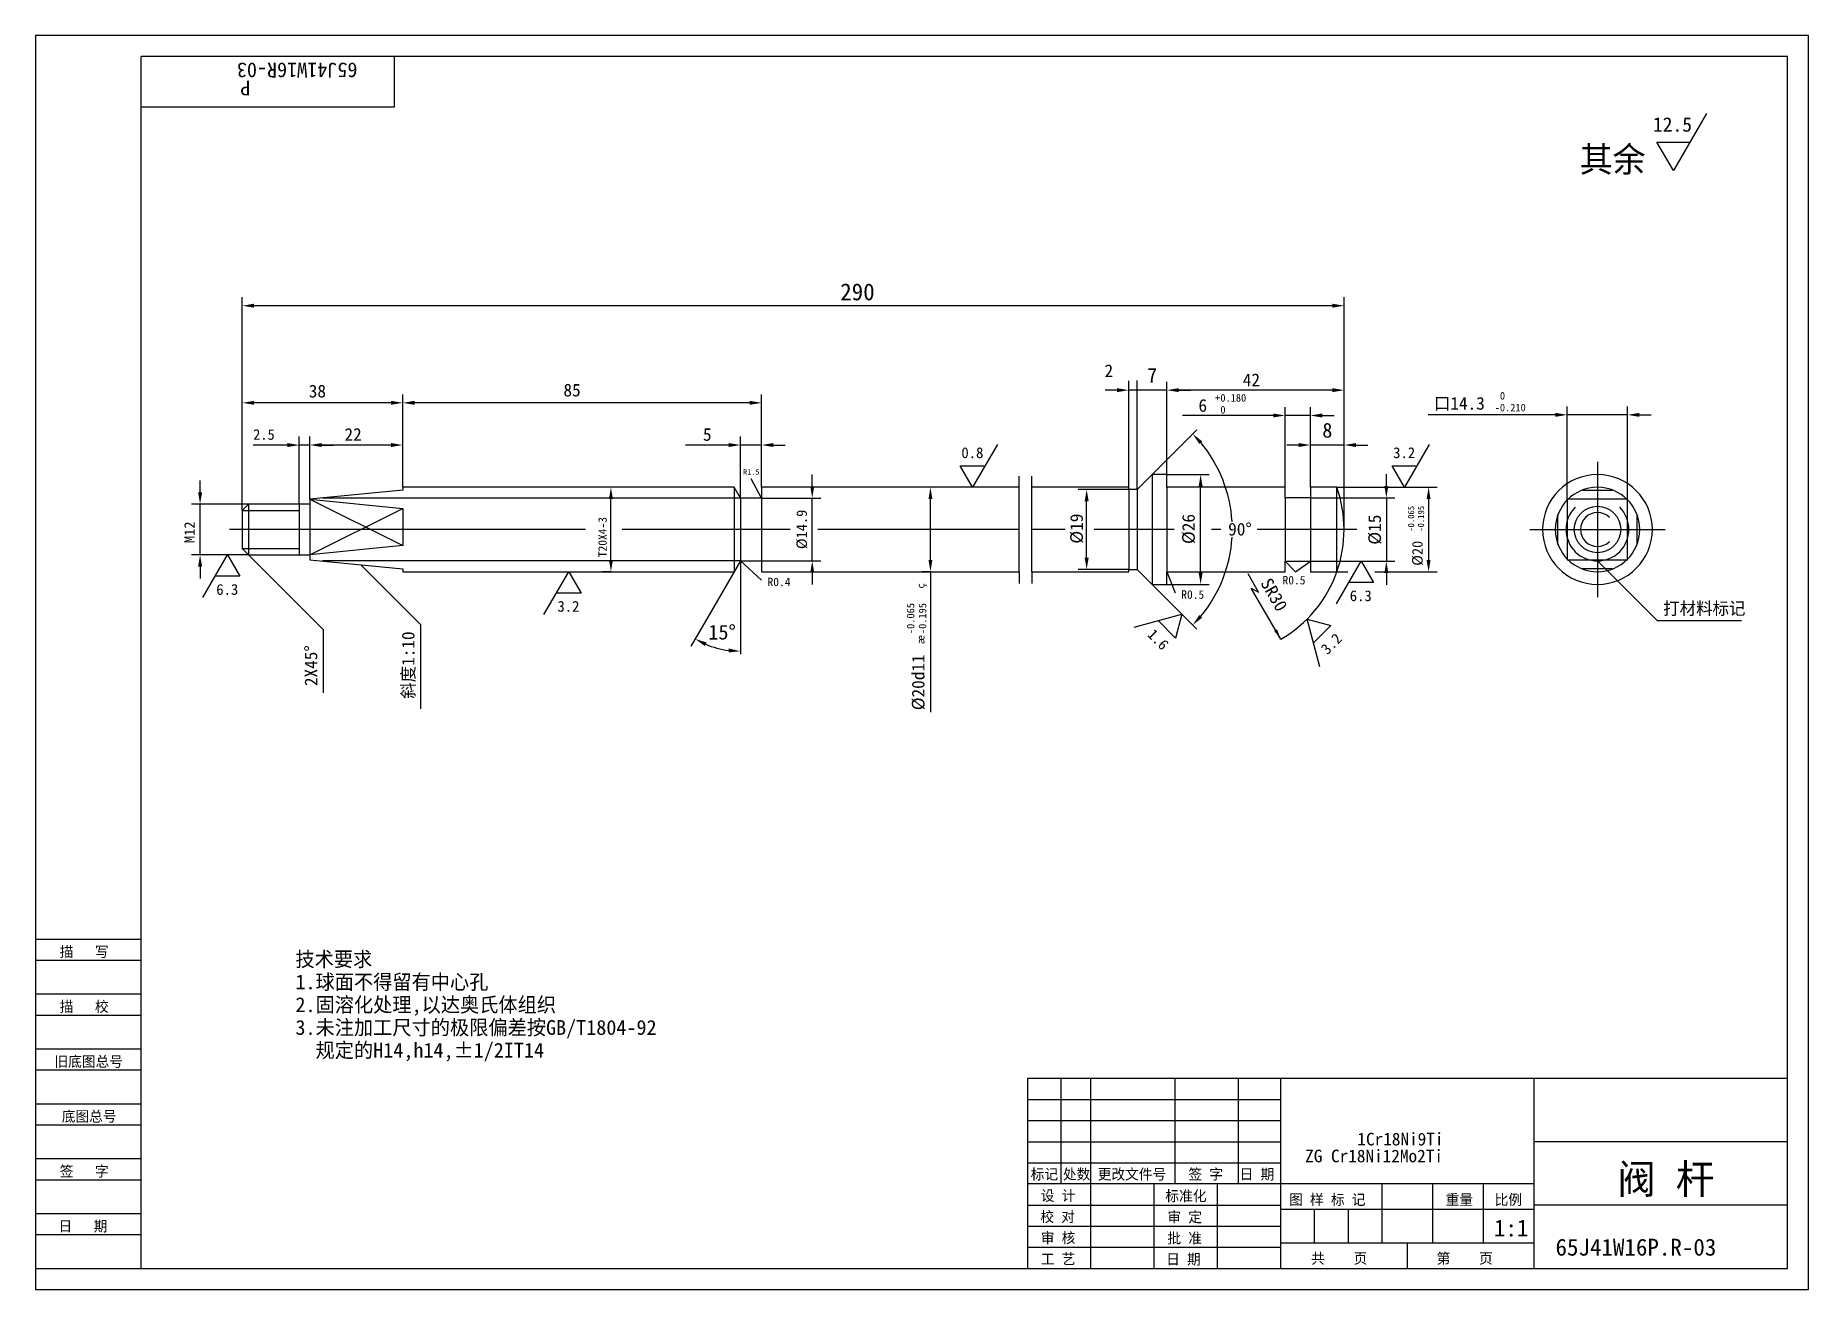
# Model space of a CAD drawing. Header units: metres. Extents: x 0 to 420, y 0 to 297.
import ezdxf

# ---------------------------------------------------------------- set-up
doc = ezdxf.new("R2010")
doc.units = ezdxf.units.M
for name, color, linetype in [('B', 3, 'Continuous'), ('C', 6, 'Continuous'), ('D', 1, 'Continuous'), ('FL', 5, 'Continuous'), ('HA', 5, 'Continuous'), ('T', 7, 'Continuous'), ('TL', 4, 'Continuous')]:
    doc.layers.add(name, color=color, linetype=linetype)

# ---------------------------------------------------------------- blocks, each defined once
blk = doc.blocks.new('TUKUN3')
at = {"layer": 'FL'}
for p, q in [((0, 297), (0, 0)), ((420, 297), (0, 297)), ((420, 0), (420, 297)), ((0, 78), (25, 78)), ((0, 70), (25, 70)), ((0, 65), (25, 65)), ((0, 57), (25, 57)), ((0, 52), (25, 52)), ((243, 25), (243, 50)), ((250, 5), (250, 50)), ((270, 25), (270, 50)), ((285, 25), (285, 50)), ((0, 44), (25, 44)), ((235, 45), (295, 45)), ((0, 39), (25, 39)), ((235, 40), (295, 40)), ((235, 35), (295, 35)), ((0, 31), (25, 31)), ((235, 30), (295, 30)), ((0, 26), (25, 26)), ((280, 5), (280, 25)), ((0, 18), (25, 18)), ((235, 20), (295, 20)), ((0, 13), (25, 13)), ((235, 15), (295, 15)), ((235, 10), (295, 10)), ((0, 0), (420, 0))]:
    blk.add_line(p, q, dxfattribs=at)
at = {"layer": 'TL'}
for p, q in [((25, 5), (25, 292)), ((415, 292), (25, 292)), ((85, 292), (85, 280)), ((415, 5), (415, 292)), ((85, 280), (25, 280)), ((0, 83), (25, 83)), ((235, 50), (235, 5)), ((415, 50), (235, 50)), ((295, 5), (295, 50)), ((355, 5), (355, 50)), ((415, 35), (355, 35)), ((355, 25), (235, 25)), ((265, 5), (265, 25)), ((319, 11), (319, 25)), ((331, 11), (331, 25)), ((343, 11), (343, 25)), ((295, 19), (355, 19)), ((303, 11), (303, 19)), ((311, 11), (311, 19)), ((415, 20), (355, 20)), ((355, 11), (295, 11)), ((325, 5), (325, 11)), ((0, 5), (415, 5))]:
    blk.add_line(p, q, dxfattribs=at)
at = {"layer": 'T'}
for s, p in [('描   写', (5.74, 78.76)), ('描   校', (5.74, 65.76)), ('旧底图总号', (4.49, 52.76)), ('底图总号', (6.22, 39.76)), ('签   字', (5.74, 26.76)), ('标记', (235.75, 26.07)), ('处数', (243.38, 26.07)), ('更改文件号', (251.61, 26.07)), ('签 字', (273.1, 26.07)), ('日 期', (285.23, 26.07)), ('设 计', (238.14, 20.99)), ('标准化', (267.65, 20.93)), ('图 样 标 记', (296.95, 20.04)), ('重量', (334.03, 20.04)), ('比例', (345.64, 20.04)), ('校 对', (238.05, 15.99)), ('审 定', (268.13, 15.93)), ('日   期', (5.45, 13.76)), ('审 核', (238.14, 10.99)), ('批 准', (268.13, 10.93)), ('工 艺', (238.14, 5.99)), ('日 期', (267.84, 5.93)), ('共    页', (302.18, 6.13)), ('第    页', (331.9, 6.13))]:
    blk.add_text(s, height=2.5, dxfattribs=at).set_placement(p)

msp = doc.modelspace()

# ---------------------------------------------------------------- linework, layer by layer
at = {"layer": 'B'}
for p, q in [((233, 170), (233, 192.62)), ((236, 170), (236, 192.62)), ((233, 170), (233, 167.2)), ((236, 170), (236, 167.2))]:
    msp.add_line(p, q, dxfattribs=at)
at = {"layer": 'C'}
for points in [[(370, 196), (370, 164)], [(130.29, 180), (46, 180)], [(178.76, 180), (138.98, 180)], [(233, 180), (185.34, 180)], [(243.94, 180), (236, 180)], [(269.7, 180), (250.75, 180)], [(280.79, 180), (278.58, 180)], [(313, 180), (289.41, 180)], [(354, 180), (386, 180)]]:
    msp.add_lwpolyline(points, dxfattribs=at)
at = {"layer": 'D'}
for p, q in [((395.81, 278.52), (388, 265)), ((388, 265), (384.1, 271.76)), ((384.1, 271.76), (391.9, 271.76)), ((49, 184.5), (49, 235)), ((233, 233), (51.8, 233)), ((236, 233), (233, 233)), ((307.2, 233), (236, 233)), ((310, 180), (310, 235)), ((259, 190), (259, 215.21)), ((261, 189.5), (261, 215.31)), ((261, 189.5), (261, 215)), ((268, 193), (268, 215)), ((268, 193), (268, 215)), ((310, 180), (310, 215)), ((49, 184.5), (49, 212)), ((84.2, 210), (51.8, 210)), ((87, 190), (87, 212)), ((87, 190), (87, 212)), ((169.2, 210), (89.8, 210)), ((172, 190), (172, 212)), ((256.2, 213), (253.4, 213)), ((261, 213), (259, 213)), ((268, 213), (261, 213)), ((307.2, 213), (270.8, 213)), ((270.8, 213), (273.6, 213)), ((290.4, 207), (271.74, 207)), ((293.2, 207), (290.4, 207)), ((296, 190), (296, 209)), ((302, 207), (296, 207)), ((302, 190), (302, 209)), ((304.8, 207), (307.6, 207)), ((357.25, 207.15), (329.92, 207.15)), ((360.05, 207.15), (357.25, 207.15)), ((362.85, 187.15), (362.85, 209.15)), ((377.15, 207.15), (362.85, 207.15)), ((377.15, 187.15), (377.15, 209.15)), ((379.95, 207.15), (382.75, 207.15)), ((62.5, 186), (62.5, 202)), ((65, 187.15), (65, 202)), ((65, 187.15), (65, 202)), ((87, 190), (87, 202)), ((167, 187.45), (167, 202)), ((172, 190), (172, 202)), ((302, 190), (302, 202)), ((310, 180), (310, 202)), ((56.9, 200), (51.57, 200)), ((59.7, 200), (56.9, 200)), ((65, 200), (62.5, 200)), ((84.2, 200), (67.8, 200)), ((67.8, 200), (70.6, 200)), ((161.4, 200), (153.98, 200)), ((164.2, 200), (161.4, 200)), ((172, 200), (167, 200)), ((174.8, 200), (177.6, 200)), ((227.85, 200.14), (222, 190)), ((299.2, 200), (296.4, 200)), ((310, 200), (302, 200)), ((312.8, 200), (315.6, 200)), ((330.14, 200.14), (324.28, 190)), ((219.07, 195.07), (224.93, 195.07)), ((222, 190), (219.07, 195.07)), ((324.28, 190), (321.36, 195.07)), ((321.36, 195.07), (327.21, 195.07)), ((39, 188.8), (39, 191.6)), ((136.32, 190), (134.32, 190)), ((184, 190.25), (184, 193.05)), ((212, 190), (210, 190)), ((259, 189.5), (247, 189.5)), ((268, 193), (278, 193)), ((276, 169.8), (276, 190.2)), ((308.28, 190), (332, 190)), ((320, 190.3), (320, 193.1)), ((50.5, 186), (37, 186)), ((39, 174), (39, 186)), ((136.32, 172.8), (136.32, 187.2)), ((172, 187.45), (186, 187.45)), ((184, 172.55), (184, 187.45)), ((212, 172.8), (212, 187.2)), ((249, 173.3), (249, 186.7)), ((302, 187.5), (322, 187.5)), ((320, 187.5), (320, 172.5)), ((330, 187.2), (330, 172.8)), ((50.5, 174), (37, 174)), ((39.65, 163.86), (45.5, 174)), ((45.5, 174), (48.43, 168.93)), ((167, 172.55), (156.95, 155.27)), ((172, 172.55), (186, 172.55)), ((302, 172.5), (322, 172.5)), ((308.15, 162.36), (314, 172.5)), ((314, 172.5), (316.93, 167.43)), ((39, 171.2), (39, 168.4)), ((48.43, 168.93), (42.57, 168.93)), ((120.46, 159.86), (126.32, 170)), ((126.32, 170), (129.24, 164.93)), ((136.32, 170), (134.32, 170)), ((184, 169.75), (184, 166.95)), ((212, 170), (210, 170)), ((212, 170), (212, 147.28)), ((259, 170.5), (247, 170.5)), ((289.73, 165.14), (287.23, 169.47)), ((308.28, 170), (310.84, 170)), ((317.26, 170), (332, 170)), ((320, 169.7), (320, 166.9)), ((129.24, 164.93), (123.39, 164.93)), ((268, 167), (278, 167)), ((295, 154.02), (288, 166.14)), ((288, 166.14), (289.73, 165.14)), ((316.93, 167.43), (311.07, 167.43)), ((260.26, 156.9), (271.57, 159.93)), ((271.57, 159.93), (270.06, 154.27)), ((270.06, 154.27), (265.92, 158.41)), ((304.24, 147.48), (301.21, 158.79)), ((301.21, 158.79), (306.87, 157.27)), ((306.87, 157.27), (302.73, 153.13)), ((156.95, 155.27), (155.25, 152.34)), ((167, 152.55), (167, 150.45)), ((212, 147.28), (212, 136.71))]:
    msp.add_line(p, q, dxfattribs=at)
for points in [[(264.5, 193), (275.11, 203.61)], [(172, 187.45), (169.5, 192)], [(50.5, 174), (68.18, 156.32), (68.18, 141.32)], [(167, 172.55), (167, 152.55)], [(167, 172.55), (172, 168)], [(296, 172.5), (298.5, 170), (302, 172.5)], [(370, 172.55), (384.14, 158.41), (404.14, 158.41)], [(77.05, 171.65), (91.19, 157.5), (91.19, 137.5)], [(268, 170), (270, 165)], [(264.5, 167), (275.11, 156.39)]]:
    msp.add_lwpolyline(points, dxfattribs=at)
msp.add_lwpolyline([(295, 154.02, 0.18), (308.28, 170, 0.18)], format="xyb", dxfattribs=at)
for centre, radius, start, end in [((251.5, 180), 32, 3.3, 39.99), ((251.5, 180), 32, 320.01, 356.7), ((167, 172.55), 21.38, 247.32, 262.49)]:
    msp.add_arc(centre, radius, start, end, dxfattribs=at)
for points in [[(51.8, 233.47), (51.8, 232.53), (49, 233)], [(307.2, 233.47), (307.2, 232.53), (310, 233)], [(51.8, 210.47), (51.8, 209.53), (49, 210)], [(84.2, 210.47), (84.2, 209.53), (87, 210)], [(89.8, 210.47), (89.8, 209.53), (87, 210)], [(169.2, 210.47), (169.2, 209.53), (172, 210)], [(256.2, 213.47), (256.2, 212.53), (259, 213)], [(270.8, 213.47), (270.8, 212.53), (268, 213)], [(270.8, 213.47), (270.8, 212.53), (268, 213)], [(307.2, 213.47), (307.2, 212.53), (310, 213)], [(293.2, 207.47), (293.2, 206.53), (296, 207)], [(304.8, 207.47), (304.8, 206.53), (302, 207)], [(360.05, 207.62), (360.05, 206.68), (362.85, 207.15)], [(379.95, 207.62), (379.95, 206.68), (377.15, 207.15)], [(275.68, 200.25), (276.36, 200.88), (274.13, 202.63)], [(59.7, 200.47), (59.7, 199.53), (62.5, 200)], [(67.8, 200.47), (67.8, 199.53), (65, 200)], [(67.8, 200.47), (67.8, 199.53), (65, 200)], [(84.2, 200.47), (84.2, 199.53), (87, 200)], [(164.2, 200.47), (164.2, 199.53), (167, 200)], [(174.8, 200.47), (174.8, 199.53), (172, 200)], [(299.2, 200.47), (299.2, 199.53), (302, 200)], [(312.8, 200.47), (312.8, 199.53), (310, 200)], [(135.85, 187.2), (136.78, 187.2), (136.32, 190)], [(183.53, 190.25), (184.47, 190.25), (184, 187.45)], [(211.53, 187.2), (212.47, 187.2), (212, 190)], [(248.53, 186.7), (249.47, 186.7), (249, 189.5)], [(275.53, 190.2), (276.47, 190.2), (276, 193)], [(319.53, 190.3), (320.47, 190.3), (320, 187.5)], [(329.53, 187.2), (330.47, 187.2), (330, 190)], [(38.53, 188.8), (39.47, 188.8), (39, 186)], [(38.53, 171.2), (39.47, 171.2), (39, 174)], [(135.85, 172.8), (136.78, 172.8), (136.32, 170)], [(183.53, 169.75), (184.47, 169.75), (184, 172.55)], [(211.53, 172.8), (212.47, 172.8), (212, 170)], [(248.53, 173.3), (249.47, 173.3), (249, 170.5)], [(319.53, 169.7), (320.47, 169.7), (320, 172.5)], [(329.53, 172.8), (330.47, 172.8), (330, 170)], [(275.53, 169.8), (276.47, 169.8), (276, 167)], [(276.36, 159.12), (275.68, 159.75), (274.13, 157.37)], [(293.43, 155.96), (295, 154.02), (294.1, 156.35)], [(158.55, 152.41), (158.97, 153.24), (156.25, 154.07)], [(164.24, 151.82), (164.18, 150.89), (167, 151.17)]]:
    msp.add_solid(points, dxfattribs=at)
at = {"layer": 'HA'}
for points in [[(65, 187.15), (87, 176.2)], [(65, 174), (87, 184.95)], [(167, 187.45), (68, 187.45)], [(49, 184.5), (62.5, 184.5)], [(49, 175.5), (62.5, 175.5)], [(167, 172.55), (68, 172.55)]]:
    msp.add_lwpolyline(points, dxfattribs=at)
for points in [[(364.73, 185.27, 2.41), (375.27, 185.27, 2.41)], [(372.86, 182.86, 2.41), (372.86, 177.14, 2.41)]]:
    msp.add_lwpolyline(points, format="xyb", dxfattribs=at)
at = {"layer": 'TL'}
for p, q in [((167, 187.45), (165.52, 190)), ((167, 172.55), (165.52, 170))]:
    msp.add_line(p, q, dxfattribs=at)
for points in [[(165.52, 190), (87, 190), (87, 189.35), (65, 187.15), (65, 186), (62.5, 186), (50.5, 186), (49, 184.5), (49, 175.5), (50.5, 174), (65, 174), (65, 172.85), (87, 170.65), (87, 170), (165.52, 170)], [(165.52, 190), (165.52, 170)], [(233, 190), (172, 190), (172, 187.45), (167, 187.45)], [(308.28, 190), (302, 190), (302, 187.5), (296, 187.5), (296, 190), (268, 190), (268, 193), (264.5, 193), (261, 189.5), (259, 189.5), (259, 190), (236, 190)], [(236, 170), (259, 170), (259, 170.5), (261, 170.5), (264.5, 167), (268, 167), (268, 170), (296, 170), (296, 172.5), (302, 172.5), (302, 170), (308.28, 170), (308.28, 190)], [(259, 189.5), (259, 170.5)], [(261, 189.5), (261, 170.5)], [(264.5, 193), (264.5, 167)], [(268, 190), (268, 170)], [(366.45, 189.35), (373.55, 189.35)], [(50.5, 186), (50.5, 174)], [(62.5, 186), (62.5, 174)], [(65, 187.15), (87, 184.95), (87, 176.2), (65, 174)], [(65, 186), (65, 174)], [(167, 187.45), (167, 172.55)], [(172, 187.45), (172, 172.55)], [(296, 187.5), (296, 172.5)], [(302, 187.5), (302, 172.5)], [(362.85, 187.15), (362.85, 172.85), (377.15, 172.85), (377.15, 187.15), (362.85, 187.15)], [(360.65, 176.45), (360.65, 183.55)], [(379.35, 183.55), (379.35, 176.45)], [(167, 172.55), (172, 172.55), (172, 170), (233, 170)], [(373.55, 170.65), (366.45, 170.65)]]:
    msp.add_lwpolyline(points, dxfattribs=at)
msp.add_lwpolyline([(308.28, 170, 0.17), (308.28, 190, 0.17)], format="xyb", dxfattribs=at)
for points in [[(370, 193, 1), (370, 167, 1)], [(370, 190, 1), (370, 170, 1)]]:
    msp.add_lwpolyline(points, format="xyb", close=True, dxfattribs=at)
msp.add_circle((370, 180), 5.5, dxfattribs=at)

# ---------------------------------------------------------------- block references
at = {"layer": 'D'}
msp.add_blockref('TUKUN3', (0, 0), dxfattribs=at)

# ---------------------------------------------------------------- texts
for s, height, rotation, p in [('65J41W16R-03', 3.5, 180, (76.28, 290.53)), ('P', 3.5, 180, (50.9, 286.29)), ('-0.065', 1.5, 90, (326.59, 179.47)), ('-0.195', 1.5, 90, (328.94, 179.47)), ('M12', 2.5, 90, (37.75, 176.79)), ('T20X4-3', 2, 90, (135.32, 173.43)), ('%%C14.9', 2.5, 90, (182.75, 175.36)), ('%%C19', 3, 90, (248.11, 176.65)), ('%%C26', 3, 90, (274.62, 176.56)), ('%%C15', 3, 90, (318.72, 176.41)), ('%%C20', 2.5, 90, (328.59, 171.41)), ('SR30', 3, 300, (290.08, 167.34)), ('%%231', 1.8, 90, (210.59, 166.03)), ('-0.065', 1.8, 90, (208.19, 155.23)), ('-0.195', 1.8, 90, (211.01, 155.23)), ('斜度1:10', 3, 90, (89.78, 139.9)), ('1.6', 2.55, 315, (263.2, 154.91)), ('2X45%%d', 3, 90, (66.76, 142.91)), ('%%230', 1.8, 90, (210.59, 152.83)), ('3.2', 2.55, 45, (306.02, 150.21)), ('%%C20d11', 3, 90, (210.59, 137.19))]:
    msp.add_text(s, height=height, rotation=rotation, dxfattribs=at).set_placement(p)
for s, height, p in [('12.5', 3.4, (383.14, 274.22)), ('其余', 6, (365.79, 264.66)), ('290', 4, (190.63, 234.28)), ('2', 3, (253.24, 216.1)), ('38', 3, (64.74, 211.27)), ('85', 3, (125.07, 211.51)), ('7', 3.5, (263.33, 214.75)), ('42', 3, (285.99, 213.94)), ('6', 3, (275.49, 207.88)), ('+0.180', 1.8, (279.45, 210.28)), ('口14.3', 3, (331.26, 208.38)), (' 0', 1.8, (345.67, 210.78)), (' 0', 1.8, (279.45, 207.46)), ('-0.210', 1.8, (345.67, 207.96)), ('2.5', 2.5, (51.57, 201.25)), ('22', 3, (73.19, 201.01)), ('5', 3, (158.11, 201.01)), ('8', 3.5, (304.83, 201.75)), ('0.8', 2.55, (219.33, 196.91)), ('3.2', 2.55, (321.61, 196.91)), ('R1.5', 1.3, (167.61, 193)), ('90%%d', 3, (282.52, 178.58)), ('R0.4', 2, (173.41, 166.59)), ('R0.5', 2, (295.4, 167)), ('6.3', 2.55, (42.83, 164.53)), ('R0.5', 2, (271.41, 163.59)), ('6.3', 2.55, (311.33, 163.03)), ('3.2', 2.55, (123.65, 160.53)), ('打材料标记', 3, (385.56, 159.82)), ('15%%d', 3.5, (159.4, 153.94)), ('技术要求', 3.5, (61.58, 76.49)), ('1.球面不得留有中心孔', 3.5, (61.58, 71.1)), ('2.固溶化处理,以达奥氏体组织', 3.5, (61.58, 65.71)), ('3.未注加工尺寸的极限偏差按GB/T1804-92          ', 3.5, (61.58, 60.32)), ('  规定的H14,h14,%%P1/2IT14', 3.5, (61.58, 54.93)), ('1Cr18Ni9Ti', 3, (313.13, 34.13)), ('ZG Cr18Ni12Mo2Ti', 3, (300.76, 30.13)), ('阀 杆', 7, (374.71, 22.67)), ('1:1', 4, (345.49, 12.56)), ('65J41W16P.R-03', 4, (360.06, 8.03))]:
    msp.add_text(s, height=height, dxfattribs=at).set_placement(p)

doc.saveas('drawing.dxf')
